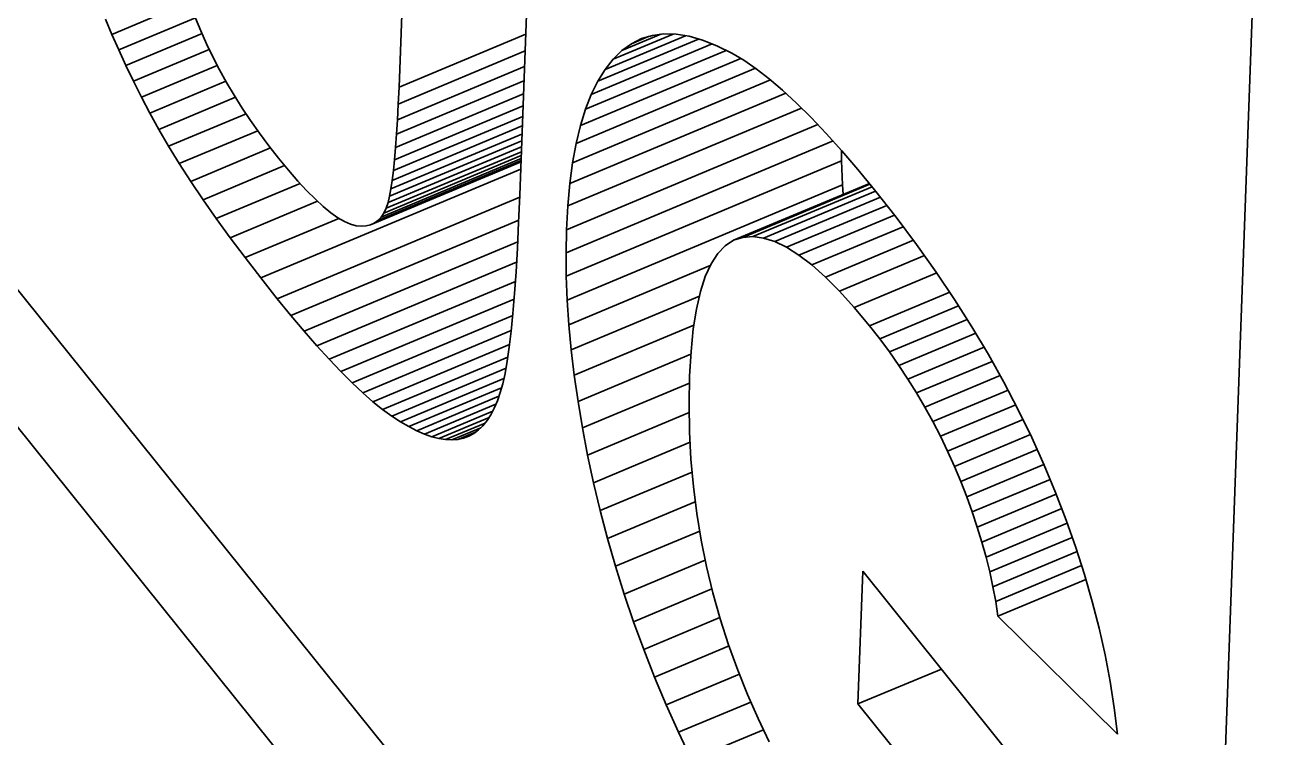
# Model space of a CAD drawing. Extents: x 23 to 417, y 3 to 294.
# Drawn here: x 279.5566 to 279.9472, y 69.5213 to 69.7437 of the extents above; entities that cross this region are included whole.
import ezdxf

# ---------------------------------------------------------------- set-up
doc = ezdxf.new("R2010")
doc.units = 0
doc.layers.get('0').update_dxf_attribs({"lineweight": 13})

# ---------------------------------------------------------------- blocks, each defined once
blk = doc.blocks.new('BLOCK4687')
at = {"color": 7, "lineweight": 35, "ltscale": 0.117983}
for p, q in [((0.0146, -47.4759), (-2.9433, -43.7985)), ((0.0071, -47.6806), (-2.9508, -44.0033))]:
    blk.add_line(p, q, dxfattribs=at)
at = {"color": 7, "lineweight": 35, "ltscale": 0.203119}
blk.add_line((0.8512, -44.5919), (0.5538, -52.7112), dxfattribs=at)
at = {"color": 7, "lineweight": 35, "ltscale": 0.017004}
blk.add_line((-0.5173, -45.729), (-0.4924, -45.0492), dxfattribs=at)
at = {"color": 7, "lineweight": 35, "ltscale": 0.016145}
blk.add_line((-0.3064, -45.2805), (-0.33, -45.9259), dxfattribs=at)
at = {"color": 7, "lineweight": 35, "ltscale": 0.003284}
blk.add_line((-0.9665, -45.6751), (-0.8453, -45.6244), dxfattribs=at)
at = {"color": 7, "lineweight": 35, "ltscale": 0.000647605}
blk.add_line((-0.9665, -45.6751), (-0.9766, -45.6512), dxfattribs=at)
at = {"color": 7, "lineweight": 35, "ltscale": 0.003245}
blk.add_line((-0.9558, -45.6991), (-0.8361, -45.649), dxfattribs=at)
at = {"color": 7, "lineweight": 35, "ltscale": 0.000545805}
blk.add_line((-0.8359, -45.6495), (-0.8276, -45.6697), dxfattribs=at)
at = {"color": 7, "lineweight": 35, "ltscale": 0.000658202}
blk.add_line((-0.9558, -45.6991), (-0.9665, -45.6751), dxfattribs=at)
at = {"color": 7, "lineweight": 35, "ltscale": 0.003219}
blk.add_line((-0.9445, -45.7234), (-0.8258, -45.6737), dxfattribs=at)
at = {"color": 7, "lineweight": 35, "ltscale": 0.000554282}
blk.add_line((-0.8276, -45.6697), (-0.8186, -45.6899), dxfattribs=at)
at = {"color": 7, "lineweight": 35, "ltscale": 0.005355}
blk.add_line((-0.5184, -45.7572), (-0.3208, -45.6745), dxfattribs=at)
at = {"color": 7, "lineweight": 35, "ltscale": 0.003404}
blk.add_line((-0.1969, -45.7296), (-0.0713, -45.6771), dxfattribs=at)
at = {"color": 7, "lineweight": 35, "ltscale": 0.00253}
blk.add_line((-0.1843, -45.7136), (-0.091, -45.6745), dxfattribs=at)
at = {"color": 7, "lineweight": 35, "ltscale": 0.00164}
blk.add_line((-0.1706, -45.7002), (-0.1101, -45.6748), dxfattribs=at)
at = {"color": 7, "lineweight": 35, "ltscale": 0.000721926}
blk.add_line((-0.1558, -45.6895), (-0.1292, -45.6783), dxfattribs=at)
at = {"color": 7, "lineweight": 35, "ltscale": 0.000441169}
blk.add_line((-0.14, -45.6816), (-0.1231, -45.6765), dxfattribs=at)
at = {"color": 7, "lineweight": 35, "ltscale": 0.000452863}
blk.add_line((-0.1231, -45.6765), (-0.1052, -45.6742), dxfattribs=at)
at = {"color": 7, "lineweight": 35, "ltscale": 0.000475958}
blk.add_line((-0.1052, -45.6742), (-0.0861, -45.6747), dxfattribs=at)
at = {"color": 7, "lineweight": 35, "ltscale": 0.00050897}
blk.add_line((-0.0861, -45.6747), (-0.066, -45.6779), dxfattribs=at)
at = {"color": 7, "lineweight": 35, "ltscale": 0.000550137}
blk.add_line((-0.066, -45.6779), (-0.0449, -45.6839), dxfattribs=at)
at = {"color": 7, "lineweight": 35, "ltscale": 0.000669728}
blk.add_line((-0.9445, -45.7234), (-0.9558, -45.6991), dxfattribs=at)
at = {"color": 7, "lineweight": 35, "ltscale": 0.003203}
blk.add_line((-0.9327, -45.748), (-0.8145, -45.6985), dxfattribs=at)
at = {"color": 7, "lineweight": 35, "ltscale": 0.000559569}
blk.add_line((-0.8186, -45.6899), (-0.8089, -45.7101), dxfattribs=at)
at = {"color": 7, "lineweight": 35, "ltscale": 0.005362}
blk.add_line((-0.5197, -45.7836), (-0.3218, -45.7008), dxfattribs=at)
at = {"color": 7, "lineweight": 35, "ltscale": 0.005946}
blk.add_line((-0.2275, -45.7918), (-0.0081, -45.7), dxfattribs=at)
at = {"color": 7, "lineweight": 35, "ltscale": 0.005108}
blk.add_line((-0.2185, -45.7687), (-0.03, -45.6898), dxfattribs=at)
at = {"color": 7, "lineweight": 35, "ltscale": 0.004262}
blk.add_line((-0.2083, -45.748), (-0.051, -45.6822), dxfattribs=at)
at = {"color": 7, "lineweight": 35, "ltscale": 0.000479807}
blk.add_line((-0.1843, -45.7136), (-0.1706, -45.7002), dxfattribs=at)
at = {"color": 7, "lineweight": 35, "ltscale": 0.000455228}
blk.add_line((-0.1706, -45.7002), (-0.1558, -45.6895), dxfattribs=at)
at = {"color": 7, "lineweight": 35, "ltscale": 0.000442039}
blk.add_line((-0.1558, -45.6895), (-0.14, -45.6816), dxfattribs=at)
at = {"color": 7, "lineweight": 35, "ltscale": 0.000597749}
blk.add_line((-0.0449, -45.6839), (-0.0226, -45.6927), dxfattribs=at)
at = {"color": 7, "lineweight": 35, "ltscale": 0.000650733}
blk.add_line((-0.0226, -45.6927), (0.0007, -45.7043), dxfattribs=at)
at = {"color": 7, "lineweight": 35, "ltscale": 0.000564748}
blk.add_line((-0.8089, -45.7101), (-0.7985, -45.7302), dxfattribs=at)
at = {"color": 7, "lineweight": 35, "ltscale": 0.006777}
blk.add_line((-0.2354, -45.8172), (0.0147, -45.7126), dxfattribs=at)
at = {"color": 7, "lineweight": 35, "ltscale": 0.000508926}
blk.add_line((-0.1969, -45.7296), (-0.1843, -45.7136), dxfattribs=at)
at = {"color": 7, "lineweight": 35, "ltscale": 0.000539221}
blk.add_line((0.0007, -45.7043), (0.0193, -45.7153), dxfattribs=at)
at = {"color": 7, "lineweight": 35, "ltscale": 0.000587156}
blk.add_line((0.0193, -45.7153), (0.0386, -45.7285), dxfattribs=at)
at = {"color": 7, "lineweight": 35, "ltscale": 0.000680947}
blk.add_line((-0.9327, -45.748), (-0.9445, -45.7234), dxfattribs=at)
at = {"color": 7, "lineweight": 35, "ltscale": 0.003202}
blk.add_line((-0.9202, -45.7727), (-0.8021, -45.7233), dxfattribs=at)
at = {"color": 7, "lineweight": 35, "ltscale": 0.000571399}
blk.add_line((-0.7985, -45.7302), (-0.7874, -45.7502), dxfattribs=at)
at = {"color": 7, "lineweight": 35, "ltscale": 0.005374}
blk.add_line((-0.521, -45.8081), (-0.3227, -45.7251), dxfattribs=at)
at = {"color": 7, "lineweight": 35, "ltscale": 0.000706532}
blk.add_line((-0.5184, -45.7572), (-0.5173, -45.729), dxfattribs=at)
at = {"color": 7, "lineweight": 35, "ltscale": 0.007584}
blk.add_line((-0.2421, -45.845), (0.0377, -45.7279), dxfattribs=at)
at = {"color": 7, "lineweight": 35, "ltscale": 0.000540439}
blk.add_line((-0.2083, -45.748), (-0.1969, -45.7296), dxfattribs=at)
at = {"color": 7, "lineweight": 35, "ltscale": 0.000637849}
blk.add_line((0.0386, -45.7285), (0.0589, -45.7441), dxfattribs=at)
at = {"color": 7, "lineweight": 35, "ltscale": 0.000692558}
blk.add_line((-0.9202, -45.7727), (-0.9327, -45.748), dxfattribs=at)
at = {"color": 7, "lineweight": 35, "ltscale": 0.003214}
blk.add_line((-0.9072, -45.7977), (-0.7886, -45.7481), dxfattribs=at)
at = {"color": 7, "lineweight": 35, "ltscale": 0.000577825}
blk.add_line((-0.7874, -45.7502), (-0.7756, -45.77), dxfattribs=at)
at = {"color": 7, "lineweight": 35, "ltscale": 0.00539}
blk.add_line((-0.5224, -45.8307), (-0.3235, -45.7475), dxfattribs=at)
at = {"color": 7, "lineweight": 35, "ltscale": 0.000659947}
blk.add_line((-0.5197, -45.7836), (-0.5184, -45.7572), dxfattribs=at)
at = {"color": 7, "lineweight": 35, "ltscale": 0.008366}
blk.add_line((-0.2476, -45.8752), (0.0611, -45.746), dxfattribs=at)
at = {"color": 7, "lineweight": 35, "ltscale": 0.000577698}
blk.add_line((-0.2185, -45.7687), (-0.2083, -45.748), dxfattribs=at)
at = {"color": 7, "lineweight": 35, "ltscale": 0.000690055}
blk.add_line((0.0589, -45.7441), (0.0799, -45.7619), dxfattribs=at)
at = {"color": 7, "lineweight": 35, "ltscale": 0.000704443}
blk.add_line((-0.9072, -45.7977), (-0.9202, -45.7727), dxfattribs=at)
at = {"color": 7, "lineweight": 35, "ltscale": 0.003238}
blk.add_line((-0.8932, -45.8232), (-0.7737, -45.7731), dxfattribs=at)
at = {"color": 7, "lineweight": 35, "ltscale": 0.000584672}
blk.add_line((-0.7756, -45.77), (-0.7632, -45.7898), dxfattribs=at)
at = {"color": 7, "lineweight": 35, "ltscale": 0.005412}
blk.add_line((-0.5239, -45.8515), (-0.3243, -45.7679), dxfattribs=at)
at = {"color": 7, "lineweight": 35, "ltscale": 0.009133}
blk.add_line((-0.252, -45.9077), (0.085, -45.7666), dxfattribs=at)
at = {"color": 7, "lineweight": 35, "ltscale": 0.000619703}
blk.add_line((-0.2275, -45.7918), (-0.2185, -45.7687), dxfattribs=at)
at = {"color": 7, "lineweight": 35, "ltscale": 0.000743539}
blk.add_line((0.0799, -45.7619), (0.1018, -45.7821), dxfattribs=at)
at = {"color": 7, "lineweight": 35, "ltscale": 0.000726557}
blk.add_line((-0.8932, -45.8232), (-0.9072, -45.7977), dxfattribs=at)
at = {"color": 7, "lineweight": 35, "ltscale": 0.00059234}
blk.add_line((-0.7632, -45.7898), (-0.75, -45.8095), dxfattribs=at)
at = {"color": 7, "lineweight": 35, "ltscale": 0.005437}
blk.add_line((-0.5256, -45.8704), (-0.3249, -45.7865), dxfattribs=at)
at = {"color": 7, "lineweight": 35, "ltscale": 0.000613685}
blk.add_line((-0.521, -45.8081), (-0.5197, -45.7836), dxfattribs=at)
at = {"color": 7, "lineweight": 35, "ltscale": 0.009886}
blk.add_line((-0.2551, -45.9425), (0.1096, -45.7899), dxfattribs=at)
at = {"color": 7, "lineweight": 35, "ltscale": 0.000665558}
blk.add_line((-0.2354, -45.8172), (-0.2275, -45.7918), dxfattribs=at)
at = {"color": 7, "lineweight": 35, "ltscale": 0.000798182}
blk.add_line((0.1018, -45.7821), (0.1245, -45.8045), dxfattribs=at)
at = {"color": 7, "lineweight": 35, "ltscale": 0.003272}
blk.add_line((-0.8779, -45.8494), (-0.7571, -45.7989), dxfattribs=at)
at = {"color": 7, "lineweight": 35, "ltscale": 0.000600091}
blk.add_line((-0.75, -45.8095), (-0.7362, -45.8291), dxfattribs=at)
at = {"color": 7, "lineweight": 35, "ltscale": 0.005503}
blk.add_line((-0.5291, -45.9027), (-0.3261, -45.8177), dxfattribs=at)
at = {"color": 7, "lineweight": 35, "ltscale": 0.005468}
blk.add_line((-0.5273, -45.8875), (-0.3255, -45.8031), dxfattribs=at)
at = {"color": 7, "lineweight": 35, "ltscale": 0.000567408}
blk.add_line((-0.5224, -45.8307), (-0.521, -45.8081), dxfattribs=at)
at = {"color": 7, "lineweight": 35, "ltscale": 0.010627}
blk.add_line((-0.2571, -45.9797), (0.135, -45.8156), dxfattribs=at)
at = {"color": 7, "lineweight": 35, "ltscale": 0.000714648}
blk.add_line((-0.2421, -45.845), (-0.2354, -45.8172), dxfattribs=at)
at = {"color": 7, "lineweight": 35, "ltscale": 0.000853632}
blk.add_line((0.1245, -45.8045), (0.148, -45.8293), dxfattribs=at)
at = {"color": 7, "lineweight": 35, "ltscale": 0.000759377}
blk.add_line((-0.8779, -45.8494), (-0.8932, -45.8232), dxfattribs=at)
at = {"color": 7, "lineweight": 35, "ltscale": 0.003315}
blk.add_line((-0.8613, -45.8764), (-0.7389, -45.8252), dxfattribs=at)
at = {"color": 7, "lineweight": 35, "ltscale": 0.000608575}
blk.add_line((-0.7362, -45.8291), (-0.7216, -45.8487), dxfattribs=at)
at = {"color": 7, "lineweight": 35, "ltscale": 0.005543}
blk.add_line((-0.5311, -45.916), (-0.3266, -45.8304), dxfattribs=at)
at = {"color": 7, "lineweight": 35, "ltscale": 0.000521031}
blk.add_line((-0.5239, -45.8515), (-0.5224, -45.8307), dxfattribs=at)
at = {"color": 7, "lineweight": 35, "ltscale": 0.000909848}
blk.add_line((0.148, -45.8293), (0.1723, -45.8564), dxfattribs=at)
at = {"color": 7, "lineweight": 35, "ltscale": 0.000792606}
blk.add_line((-0.8613, -45.8764), (-0.8779, -45.8494), dxfattribs=at)
at = {"color": 7, "lineweight": 35, "ltscale": 0.003373}
blk.add_line((-0.8434, -45.9042), (-0.7189, -45.8521), dxfattribs=at)
at = {"color": 7, "lineweight": 35, "ltscale": 0.000617037}
blk.add_line((-0.7216, -45.8487), (-0.7064, -45.8681), dxfattribs=at)
at = {"color": 7, "lineweight": 35, "ltscale": 0.005644}
blk.add_line((-0.5355, -45.9374), (-0.3273, -45.8503), dxfattribs=at)
at = {"color": 7, "lineweight": 35, "ltscale": 0.005588}
blk.add_line((-0.5331, -45.9275), (-0.3269, -45.8412), dxfattribs=at)
at = {"color": 7, "lineweight": 35, "ltscale": 0.000474856}
blk.add_line((-0.5256, -45.8704), (-0.5239, -45.8515), dxfattribs=at)
at = {"color": 7, "lineweight": 35, "ltscale": 0.011289}
blk.add_line((-0.2579, -46.0155), (0.1587, -45.8412), dxfattribs=at)
at = {"color": 7, "lineweight": 35, "ltscale": 0.000766106}
blk.add_line((-0.2476, -45.8752), (-0.2421, -45.845), dxfattribs=at)
at = {"color": 7, "lineweight": 35, "ltscale": 0.000419218}
blk.add_line((0.1719, -45.8724), (0.1717, -45.8556), dxfattribs=at)
at = {"color": 7, "lineweight": 35, "ltscale": 0.000966645}
blk.add_line((0.1723, -45.8564), (0.1975, -45.8857), dxfattribs=at)
at = {"color": 7, "lineweight": 35, "ltscale": 0.000826519}
blk.add_line((-0.8434, -45.9042), (-0.8613, -45.8764), dxfattribs=at)
at = {"color": 7, "lineweight": 35, "ltscale": 0.000608029}
blk.add_line((-0.7064, -45.8681), (-0.6909, -45.8869), dxfattribs=at)
at = {"color": 7, "lineweight": 35, "ltscale": 0.006369}
blk.add_line((-0.5631, -45.9721), (-0.3281, -45.8738), dxfattribs=at)
at = {"color": 7, "lineweight": 35, "ltscale": 0.006202}
blk.add_line((-0.557, -45.9693), (-0.3281, -45.8735), dxfattribs=at)
at = {"color": 7, "lineweight": 35, "ltscale": 0.006054}
blk.add_line((-0.5514, -45.9653), (-0.3281, -45.8718), dxfattribs=at)
at = {"color": 7, "lineweight": 35, "ltscale": 0.005923}
blk.add_line((-0.5465, -45.9601), (-0.328, -45.8687), dxfattribs=at)
at = {"color": 7, "lineweight": 35, "ltscale": 0.005812}
blk.add_line((-0.5422, -45.9538), (-0.3278, -45.864), dxfattribs=at)
at = {"color": 7, "lineweight": 35, "ltscale": 0.005719}
blk.add_line((-0.5386, -45.9462), (-0.3276, -45.8579), dxfattribs=at)
at = {"color": 7, "lineweight": 35, "ltscale": 0.00042866}
blk.add_line((-0.5273, -45.8875), (-0.5256, -45.8704), dxfattribs=at)
at = {"color": 7, "lineweight": 35, "ltscale": 0.011636}
for p, q in [((-0.2575, -46.0521), (0.1719, -45.8724)), ((-0.2561, -46.0895), (0.1733, -45.9098))]:
    blk.add_line(p, q, dxfattribs=at)
at = {"color": 7, "lineweight": 35, "ltscale": 0.00081969}
blk.add_line((-0.252, -45.9077), (-0.2476, -45.8752), dxfattribs=at)
at = {"color": 7, "lineweight": 35, "ltscale": 0.000935918}
for p, q in [((0.1733, -45.9098), (0.1719, -45.8724)), ((-0.2561, -46.0895), (-0.2575, -46.0521))]:
    blk.add_line(p, q, dxfattribs=at)
at = {"color": 7, "lineweight": 35, "ltscale": 0.003447}
blk.add_line((-0.8241, -45.9328), (-0.697, -45.8795), dxfattribs=at)
at = {"color": 7, "lineweight": 35, "ltscale": 0.010995}
blk.add_line((-0.7342, -46.0547), (-0.3285, -45.885), dxfattribs=at)
at = {"color": 7, "lineweight": 35, "ltscale": 0.000560948}
blk.add_line((-0.6909, -45.8869), (-0.6762, -45.9038), dxfattribs=at)
at = {"color": 7, "lineweight": 35, "ltscale": 0.000382735}
blk.add_line((-0.5291, -45.9027), (-0.5273, -45.8875), dxfattribs=at)
at = {"color": 7, "lineweight": 35, "ltscale": 0.001024}
blk.add_line((0.1975, -45.8857), (0.2235, -45.9174), dxfattribs=at)
at = {"color": 7, "lineweight": 35, "ltscale": 0.000860512}
blk.add_line((-0.8241, -45.9328), (-0.8434, -45.9042), dxfattribs=at)
at = {"color": 7, "lineweight": 35, "ltscale": 0.003543}
blk.add_line((-0.8036, -45.9621), (-0.6729, -45.9074), dxfattribs=at)
at = {"color": 7, "lineweight": 35, "ltscale": 0.000514577}
blk.add_line((-0.6762, -45.9038), (-0.6622, -45.9189), dxfattribs=at)
at = {"color": 7, "lineweight": 35, "ltscale": 0.000336839}
blk.add_line((-0.5311, -45.916), (-0.5291, -45.9027), dxfattribs=at)
at = {"color": 7, "lineweight": 35, "ltscale": 0.000874954}
blk.add_line((-0.2551, -45.9425), (-0.252, -45.9077), dxfattribs=at)
at = {"color": 7, "lineweight": 35, "ltscale": 0.005739}
blk.add_line((0.0036, -45.9961), (0.2154, -45.9075), dxfattribs=at)
at = {"color": 7, "lineweight": 35, "ltscale": 0.005371}
blk.add_line((0.0181, -45.9915), (0.2162, -45.9086), dxfattribs=at)
at = {"color": 7, "lineweight": 35, "ltscale": 0.005038}
blk.add_line((0.0337, -45.9904), (0.2196, -45.9126), dxfattribs=at)
at = {"color": 7, "lineweight": 35, "ltscale": 0.000372347}
blk.add_line((0.1743, -45.9247), (0.1733, -45.9098), dxfattribs=at)
at = {"color": 7, "lineweight": 35, "ltscale": 0.000895119}
blk.add_line((-0.8036, -45.9621), (-0.8241, -45.9328), dxfattribs=at)
at = {"color": 7, "lineweight": 35, "ltscale": 0.003689}
blk.add_line((-0.7818, -45.9922), (-0.6457, -45.9352), dxfattribs=at)
at = {"color": 7, "lineweight": 35, "ltscale": 0.010253}
blk.add_line((-0.7085, -46.0872), (-0.3302, -45.9288), dxfattribs=at)
at = {"color": 7, "lineweight": 35, "ltscale": 0.000468244}
blk.add_line((-0.6622, -45.9189), (-0.649, -45.9322), dxfattribs=at)
at = {"color": 7, "lineweight": 35, "ltscale": 0.000423216}
blk.add_line((-0.649, -45.9322), (-0.6366, -45.9436), dxfattribs=at)
at = {"color": 7, "lineweight": 35, "ltscale": 0.000255904}
blk.add_line((-0.5355, -45.9374), (-0.5331, -45.9275), dxfattribs=at)
at = {"color": 7, "lineweight": 35, "ltscale": 0.000291203}
blk.add_line((-0.5331, -45.9275), (-0.5311, -45.916), dxfattribs=at)
at = {"color": 7, "lineweight": 35, "ltscale": 0.00107}
blk.add_line((-0.33, -45.9259), (-0.3318, -45.9686), dxfattribs=at)
at = {"color": 7, "lineweight": 35, "ltscale": 0.00474}
blk.add_line((0.0502, -45.9926), (0.2251, -45.9195), dxfattribs=at)
at = {"color": 7, "lineweight": 35, "ltscale": 0.004473}
blk.add_line((0.0677, -45.9982), (0.2327, -45.9291), dxfattribs=at)
at = {"color": 7, "lineweight": 35, "ltscale": 0.001357}
blk.add_line((0.2235, -45.9174), (0.257, -45.9601), dxfattribs=at)
at = {"color": 7, "lineweight": 35, "ltscale": 0.000379045}
blk.add_line((-0.6366, -45.9436), (-0.6248, -45.9532), dxfattribs=at)
at = {"color": 7, "lineweight": 35, "ltscale": 0.000336297}
blk.add_line((-0.6248, -45.9532), (-0.6139, -45.961), dxfattribs=at)
at = {"color": 7, "lineweight": 35, "ltscale": 0.000192039}
blk.add_line((-0.5465, -45.9601), (-0.5422, -45.9538), dxfattribs=at)
at = {"color": 7, "lineweight": 35, "ltscale": 0.000209992}
blk.add_line((-0.5422, -45.9538), (-0.5386, -45.9462), dxfattribs=at)
at = {"color": 7, "lineweight": 35, "ltscale": 0.000231689}
blk.add_line((-0.5386, -45.9462), (-0.5355, -45.9374), dxfattribs=at)
at = {"color": 7, "lineweight": 35, "ltscale": 0.000931589}
blk.add_line((-0.2571, -45.9797), (-0.2551, -45.9425), dxfattribs=at)
at = {"color": 7, "lineweight": 35, "ltscale": 0.004239}
blk.add_line((0.086, -46.007), (0.2425, -45.9416), dxfattribs=at)
at = {"color": 7, "lineweight": 35, "ltscale": 0.000929701}
blk.add_line((-0.7818, -45.9922), (-0.8036, -45.9621), dxfattribs=at)
at = {"color": 7, "lineweight": 35, "ltscale": 0.003964}
blk.add_line((-0.7587, -46.0231), (-0.6124, -45.9619), dxfattribs=at)
at = {"color": 7, "lineweight": 35, "ltscale": 0.009632}
blk.add_line((-0.687, -46.1135), (-0.3316, -45.9647), dxfattribs=at)
at = {"color": 7, "lineweight": 35, "ltscale": 0.000295952}
blk.add_line((-0.6139, -45.961), (-0.6036, -45.967), dxfattribs=at)
at = {"color": 7, "lineweight": 35, "ltscale": 0.000258228}
blk.add_line((-0.6036, -45.967), (-0.5941, -45.9711), dxfattribs=at)
at = {"color": 7, "lineweight": 35, "ltscale": 0.000225731}
blk.add_line((-0.5941, -45.9711), (-0.5854, -45.9734), dxfattribs=at)
at = {"color": 7, "lineweight": 35, "ltscale": 0.000202105}
blk.add_line((-0.5854, -45.9734), (-0.5774, -45.9741), dxfattribs=at)
at = {"color": 7, "lineweight": 35, "ltscale": 0.000185813}
blk.add_line((-0.5774, -45.9741), (-0.5699, -45.9737), dxfattribs=at)
at = {"color": 7, "lineweight": 35, "ltscale": 0.000174585}
blk.add_line((-0.5699, -45.9737), (-0.5631, -45.9721), dxfattribs=at)
at = {"color": 7, "lineweight": 35, "ltscale": 0.000169319}
blk.add_line((-0.5631, -45.9721), (-0.557, -45.9693), dxfattribs=at)
at = {"color": 7, "lineweight": 35, "ltscale": 0.000170701}
blk.add_line((-0.557, -45.9693), (-0.5514, -45.9653), dxfattribs=at)
at = {"color": 7, "lineweight": 35, "ltscale": 0.000178545}
blk.add_line((-0.5514, -45.9653), (-0.5465, -45.9601), dxfattribs=at)
at = {"color": 7, "lineweight": 35, "ltscale": 0.000995992}
blk.add_line((-0.3318, -45.9686), (-0.3337, -46.0084), dxfattribs=at)
at = {"color": 7, "lineweight": 35, "ltscale": 0.00404}
blk.add_line((0.1054, -46.0192), (0.2544, -45.9568), dxfattribs=at)
at = {"color": 7, "lineweight": 35, "ltscale": 0.001334}
blk.add_line((0.257, -45.9601), (0.289, -46.0028), dxfattribs=at)
at = {"color": 7, "lineweight": 35, "ltscale": 0.000964482}
blk.add_line((-0.7587, -46.0231), (-0.7818, -45.9922), dxfattribs=at)
at = {"color": 7, "lineweight": 35, "ltscale": 0.000894596}
blk.add_line((-0.2579, -46.0155), (-0.2571, -45.9797), dxfattribs=at)
at = {"color": 7, "lineweight": 35, "ltscale": 0.00037962}
blk.add_line((0.0181, -45.9915), (0.0036, -45.9961), dxfattribs=at)
at = {"color": 7, "lineweight": 35, "ltscale": 0.000390996}
blk.add_line((0.0337, -45.9904), (0.0181, -45.9915), dxfattribs=at)
at = {"color": 7, "lineweight": 35, "ltscale": 0.000417102}
blk.add_line((0.0502, -45.9926), (0.0337, -45.9904), dxfattribs=at)
at = {"color": 7, "lineweight": 35, "ltscale": 0.000457908}
blk.add_line((0.0677, -45.9982), (0.0502, -45.9926), dxfattribs=at)
at = {"color": 7, "lineweight": 35, "ltscale": 0.003863}
blk.add_line((0.1256, -46.0346), (0.2681, -45.9749), dxfattribs=at)
at = {"color": 7, "lineweight": 35, "ltscale": 0.009028}
blk.add_line((-0.6664, -46.138), (-0.3332, -45.9986), dxfattribs=at)
at = {"color": 7, "lineweight": 35, "ltscale": 0.00092217}
blk.add_line((-0.3337, -46.0084), (-0.3358, -46.0452), dxfattribs=at)
at = {"color": 7, "lineweight": 35, "ltscale": 0.000422879}
blk.add_line((-0.0095, -46.0045), (-0.0212, -46.0167), dxfattribs=at)
at = {"color": 7, "lineweight": 35, "ltscale": 0.000389004}
blk.add_line((0.0036, -45.9961), (-0.0095, -46.0045), dxfattribs=at)
at = {"color": 7, "lineweight": 35, "ltscale": 0.00050969}
blk.add_line((0.086, -46.007), (0.0677, -45.9982), dxfattribs=at)
at = {"color": 7, "lineweight": 35, "ltscale": 0.000570251}
blk.add_line((0.1054, -46.0192), (0.086, -46.007), dxfattribs=at)
at = {"color": 7, "lineweight": 35, "ltscale": 0.003716}
blk.add_line((0.1467, -46.0534), (0.2839, -45.996), dxfattribs=at)
at = {"color": 7, "lineweight": 35, "ltscale": 0.001312}
blk.add_line((0.289, -46.0028), (0.3193, -46.0456), dxfattribs=at)
at = {"color": 7, "lineweight": 35, "ltscale": 0.000999867}
blk.add_line((-0.7342, -46.0547), (-0.7587, -46.0231), dxfattribs=at)
at = {"color": 7, "lineweight": 35, "ltscale": 0.008443}
blk.add_line((-0.6465, -46.1607), (-0.335, -46.0304), dxfattribs=at)
at = {"color": 7, "lineweight": 35, "ltscale": 0.000914926}
blk.add_line((-0.2575, -46.0521), (-0.2579, -46.0155), dxfattribs=at)
at = {"color": 7, "lineweight": 35, "ltscale": 0.000542731}
blk.add_line((-0.0316, -46.0327), (-0.0406, -46.0524), dxfattribs=at)
at = {"color": 7, "lineweight": 35, "ltscale": 0.000475943}
blk.add_line((-0.0212, -46.0167), (-0.0316, -46.0327), dxfattribs=at)
at = {"color": 7, "lineweight": 35, "ltscale": 0.000636119}
blk.add_line((0.1256, -46.0346), (0.1054, -46.0192), dxfattribs=at)
at = {"color": 7, "lineweight": 35, "ltscale": 0.003588}
blk.add_line((0.1688, -46.0754), (0.3012, -46.02), dxfattribs=at)
at = {"color": 7, "lineweight": 35, "ltscale": 0.000848286}
blk.add_line((-0.3358, -46.0452), (-0.3382, -46.0791), dxfattribs=at)
at = {"color": 7, "lineweight": 35, "ltscale": 0.005981}
blk.add_line((-0.2535, -46.1277), (-0.0328, -46.0354), dxfattribs=at)
at = {"color": 7, "lineweight": 35, "ltscale": 0.000618477}
blk.add_line((-0.0406, -46.0524), (-0.0482, -46.076), dxfattribs=at)
at = {"color": 7, "lineweight": 35, "ltscale": 0.000706522}
blk.add_line((0.1467, -46.0534), (0.1256, -46.0346), dxfattribs=at)
at = {"color": 7, "lineweight": 35, "ltscale": 0.003482}
blk.add_line((0.1918, -46.1008), (0.3203, -46.047), dxfattribs=at)
at = {"color": 7, "lineweight": 35, "ltscale": 0.001291}
blk.add_line((0.3193, -46.0456), (0.3482, -46.0884), dxfattribs=at)
at = {"color": 7, "lineweight": 35, "ltscale": 0.001035}
blk.add_line((-0.7085, -46.0872), (-0.7342, -46.0547), dxfattribs=at)
at = {"color": 7, "lineweight": 35, "ltscale": 0.007875}
blk.add_line((-0.6274, -46.1817), (-0.3369, -46.0601), dxfattribs=at)
at = {"color": 7, "lineweight": 35, "ltscale": 0.000780263}
blk.add_line((0.1688, -46.0754), (0.1467, -46.0534), dxfattribs=at)
at = {"color": 7, "lineweight": 35, "ltscale": 0.000848658}
blk.add_line((-0.687, -46.1135), (-0.7085, -46.0872), dxfattribs=at)
at = {"color": 7, "lineweight": 35, "ltscale": 0.007325}
blk.add_line((-0.6092, -46.2009), (-0.3389, -46.0878), dxfattribs=at)
at = {"color": 7, "lineweight": 35, "ltscale": 0.000774393}
blk.add_line((-0.3382, -46.0791), (-0.3407, -46.11), dxfattribs=at)
at = {"color": 7, "lineweight": 35, "ltscale": 0.000957615}
blk.add_line((-0.2535, -46.1277), (-0.2561, -46.0895), dxfattribs=at)
at = {"color": 7, "lineweight": 35, "ltscale": 0.00542}
blk.add_line((-0.2498, -46.1668), (-0.0498, -46.0831), dxfattribs=at)
at = {"color": 7, "lineweight": 35, "ltscale": 0.000701011}
blk.add_line((-0.0482, -46.076), (-0.0545, -46.1033), dxfattribs=at)
at = {"color": 7, "lineweight": 35, "ltscale": 0.000855782}
blk.add_line((0.1918, -46.1008), (0.1688, -46.0754), dxfattribs=at)
at = {"color": 7, "lineweight": 35, "ltscale": 0.003384}
blk.add_line((0.2157, -46.1294), (0.3406, -46.0772), dxfattribs=at)
at = {"color": 7, "lineweight": 35, "ltscale": 0.00127}
blk.add_line((0.3482, -46.0884), (0.3754, -46.1313), dxfattribs=at)
at = {"color": 7, "lineweight": 35, "ltscale": 0.000700805}
blk.add_line((-0.3407, -46.11), (-0.3435, -46.1379), dxfattribs=at)
at = {"color": 7, "lineweight": 35, "ltscale": 0.00078715}
blk.add_line((-0.0545, -46.1033), (-0.0594, -46.1344), dxfattribs=at)
at = {"color": 7, "lineweight": 35, "ltscale": 0.000933264}
blk.add_line((0.2157, -46.1294), (0.1918, -46.1008), dxfattribs=at)
at = {"color": 7, "lineweight": 35, "ltscale": 0.003329}
blk.add_line((0.2315, -46.1496), (0.3544, -46.0982), dxfattribs=at)
at = {"color": 7, "lineweight": 35, "ltscale": 0.000801772}
blk.add_line((-0.6664, -46.138), (-0.687, -46.1135), dxfattribs=at)
at = {"color": 7, "lineweight": 35, "ltscale": 0.006793}
blk.add_line((-0.5917, -46.2183), (-0.3411, -46.1134), dxfattribs=at)
at = {"color": 7, "lineweight": 35, "ltscale": 0.000980376}
blk.add_line((-0.2498, -46.1668), (-0.2535, -46.1277), dxfattribs=at)
at = {"color": 7, "lineweight": 35, "ltscale": 0.005058}
blk.add_line((-0.2451, -46.2066), (-0.0584, -46.1285), dxfattribs=at)
at = {"color": 7, "lineweight": 35, "ltscale": 0.00064107}
blk.add_line((0.2315, -46.1496), (0.2157, -46.1294), dxfattribs=at)
at = {"color": 7, "lineweight": 35, "ltscale": 0.003283}
blk.add_line((0.2468, -46.1702), (0.3679, -46.1195), dxfattribs=at)
at = {"color": 7, "lineweight": 35, "ltscale": 0.000754744}
blk.add_line((-0.6465, -46.1607), (-0.6664, -46.138), dxfattribs=at)
at = {"color": 7, "lineweight": 35, "ltscale": 0.006278}
blk.add_line((-0.5751, -46.2339), (-0.3434, -46.137), dxfattribs=at)
at = {"color": 7, "lineweight": 35, "ltscale": 0.000627572}
blk.add_line((-0.3435, -46.1379), (-0.3465, -46.1628), dxfattribs=at)
at = {"color": 7, "lineweight": 35, "ltscale": 0.000876543}
blk.add_line((-0.0594, -46.1344), (-0.0629, -46.1693), dxfattribs=at)
at = {"color": 7, "lineweight": 35, "ltscale": 0.000639891}
blk.add_line((0.2468, -46.1702), (0.2315, -46.1496), dxfattribs=at)
at = {"color": 7, "lineweight": 35, "ltscale": 0.003246}
blk.add_line((0.2614, -46.1912), (0.3812, -46.141), dxfattribs=at)
at = {"color": 7, "lineweight": 35, "ltscale": 0.001251}
blk.add_line((0.3754, -46.1313), (0.4011, -46.1743), dxfattribs=at)
at = {"color": 7, "lineweight": 35, "ltscale": 0.000708582}
blk.add_line((-0.6274, -46.1817), (-0.6465, -46.1607), dxfattribs=at)
at = {"color": 7, "lineweight": 35, "ltscale": 0.00578}
blk.add_line((-0.5592, -46.2478), (-0.346, -46.1586), dxfattribs=at)
at = {"color": 7, "lineweight": 35, "ltscale": 0.000554679}
blk.add_line((-0.3465, -46.1628), (-0.3496, -46.1847), dxfattribs=at)
at = {"color": 7, "lineweight": 35, "ltscale": 0.001003}
blk.add_line((-0.2451, -46.2066), (-0.2498, -46.1668), dxfattribs=at)
at = {"color": 7, "lineweight": 35, "ltscale": 0.000968424}
blk.add_line((-0.0629, -46.1693), (-0.0651, -46.208), dxfattribs=at)
at = {"color": 7, "lineweight": 35, "ltscale": 0.003217}
blk.add_line((0.2755, -46.2125), (0.3942, -46.1628), dxfattribs=at)
at = {"color": 7, "lineweight": 35, "ltscale": 0.000662126}
blk.add_line((-0.6092, -46.2009), (-0.6274, -46.1817), dxfattribs=at)
at = {"color": 7, "lineweight": 35, "ltscale": 0.005298}
blk.add_line((-0.5442, -46.2599), (-0.3487, -46.1781), dxfattribs=at)
at = {"color": 7, "lineweight": 35, "ltscale": 0.000481862}
blk.add_line((-0.3496, -46.1847), (-0.353, -46.2037), dxfattribs=at)
at = {"color": 7, "lineweight": 35, "ltscale": 0.004772}
blk.add_line((-0.2392, -46.2473), (-0.0632, -46.1736), dxfattribs=at)
at = {"color": 7, "lineweight": 35, "ltscale": 0.000639346}
blk.add_line((0.2614, -46.1912), (0.2468, -46.1702), dxfattribs=at)
at = {"color": 7, "lineweight": 35, "ltscale": 0.003198}
blk.add_line((0.289, -46.2342), (0.407, -46.1849), dxfattribs=at)
at = {"color": 7, "lineweight": 35, "ltscale": 0.001232}
blk.add_line((0.4011, -46.1743), (0.4252, -46.2173), dxfattribs=at)
at = {"color": 7, "lineweight": 35, "ltscale": 0.000616405}
blk.add_line((-0.5917, -46.2183), (-0.6092, -46.2009), dxfattribs=at)
at = {"color": 7, "lineweight": 35, "ltscale": 0.004834}
blk.add_line((-0.5299, -46.2702), (-0.3515, -46.1955), dxfattribs=at)
at = {"color": 7, "lineweight": 35, "ltscale": 0.000410047}
blk.add_line((-0.353, -46.2037), (-0.3566, -46.2197), dxfattribs=at)
at = {"color": 7, "lineweight": 35, "ltscale": 0.001027}
blk.add_line((-0.2392, -46.2473), (-0.2451, -46.2066), dxfattribs=at)
at = {"color": 7, "lineweight": 35, "ltscale": 0.001089}
blk.add_line((-0.0651, -46.208), (-0.0659, -46.2515), dxfattribs=at)
at = {"color": 7, "lineweight": 35, "ltscale": 0.000639475}
blk.add_line((0.2755, -46.2125), (0.2614, -46.1912), dxfattribs=at)
at = {"color": 7, "lineweight": 35, "ltscale": 0.003186}
blk.add_line((0.3019, -46.2563), (0.4195, -46.2071), dxfattribs=at)
at = {"color": 7, "lineweight": 35, "ltscale": 0.000571166}
blk.add_line((-0.5751, -46.2339), (-0.5917, -46.2183), dxfattribs=at)
at = {"color": 7, "lineweight": 35, "ltscale": 0.00438}
blk.add_line((-0.5163, -46.279), (-0.3547, -46.2114), dxfattribs=at)
at = {"color": 7, "lineweight": 35, "ltscale": 0.003927}
blk.add_line((-0.5033, -46.2866), (-0.3584, -46.226), dxfattribs=at)
at = {"color": 7, "lineweight": 35, "ltscale": 0.000361615}
blk.add_line((-0.3566, -46.2197), (-0.3605, -46.2336), dxfattribs=at)
at = {"color": 7, "lineweight": 35, "ltscale": 0.004525}
blk.add_line((-0.2323, -46.2888), (-0.0653, -46.2189), dxfattribs=at)
at = {"color": 7, "lineweight": 35, "ltscale": 0.000639537}
blk.add_line((0.289, -46.2342), (0.2755, -46.2125), dxfattribs=at)
at = {"color": 7, "lineweight": 35, "ltscale": 0.001215}
blk.add_line((0.4252, -46.2173), (0.4477, -46.2603), dxfattribs=at)
at = {"color": 7, "lineweight": 35, "ltscale": 0.00052657}
blk.add_line((-0.5592, -46.2478), (-0.5751, -46.2339), dxfattribs=at)
at = {"color": 7, "lineweight": 35, "ltscale": 0.000482352}
blk.add_line((-0.5442, -46.2599), (-0.5592, -46.2478), dxfattribs=at)
at = {"color": 7, "lineweight": 35, "ltscale": 0.003475}
blk.add_line((-0.4907, -46.2931), (-0.3625, -46.2394), dxfattribs=at)
at = {"color": 7, "lineweight": 35, "ltscale": 0.000312949}
blk.add_line((-0.3649, -46.2464), (-0.3698, -46.2579), dxfattribs=at)
at = {"color": 7, "lineweight": 35, "ltscale": 0.000336518}
blk.add_line((-0.3605, -46.2336), (-0.3649, -46.2464), dxfattribs=at)
at = {"color": 7, "lineweight": 35, "ltscale": 0.001052}
for p, q in [((-0.2323, -46.2888), (-0.2392, -46.2473)), ((0.5831, -46.6428), (0.591, -46.6842))]:
    blk.add_line(p, q, dxfattribs=at)
at = {"color": 7, "lineweight": 35, "ltscale": 0.00064023}
blk.add_line((0.3019, -46.2563), (0.289, -46.2342), dxfattribs=at)
at = {"color": 7, "lineweight": 35, "ltscale": 0.003181}
blk.add_line((0.3143, -46.2788), (0.4317, -46.2297), dxfattribs=at)
at = {"color": 7, "lineweight": 35, "ltscale": 0.000439567}
blk.add_line((-0.5299, -46.2702), (-0.5442, -46.2599), dxfattribs=at)
at = {"color": 7, "lineweight": 35, "ltscale": 0.003024}
blk.add_line((-0.4787, -46.2983), (-0.3672, -46.2516), dxfattribs=at)
at = {"color": 7, "lineweight": 35, "ltscale": 0.002573}
blk.add_line((-0.4673, -46.3024), (-0.3723, -46.2626), dxfattribs=at)
at = {"color": 7, "lineweight": 35, "ltscale": 0.000290934}
blk.add_line((-0.3698, -46.2579), (-0.3752, -46.2682), dxfattribs=at)
at = {"color": 7, "lineweight": 35, "ltscale": 0.004296}
blk.add_line((-0.2242, -46.3311), (-0.0657, -46.2647), dxfattribs=at)
at = {"color": 7, "lineweight": 35, "ltscale": 0.00108}
for p, q in [((-0.0659, -46.2515), (-0.0652, -46.2947)), ((0.5631, -46.5594), (0.5738, -46.6012))]:
    blk.add_line(p, q, dxfattribs=at)
at = {"color": 7, "lineweight": 35, "ltscale": 0.000641913}
blk.add_line((0.3143, -46.2788), (0.3019, -46.2563), dxfattribs=at)
at = {"color": 7, "lineweight": 35, "ltscale": 0.003184}
blk.add_line((0.3261, -46.3017), (0.4436, -46.2525), dxfattribs=at)
at = {"color": 7, "lineweight": 35, "ltscale": 0.001198}
blk.add_line((0.4477, -46.2603), (0.4686, -46.3034), dxfattribs=at)
at = {"color": 7, "lineweight": 35, "ltscale": 0.00040487}
blk.add_line((-0.5163, -46.279), (-0.5299, -46.2702), dxfattribs=at)
at = {"color": 7, "lineweight": 35, "ltscale": 0.000378301}
blk.add_line((-0.5033, -46.2866), (-0.5163, -46.279), dxfattribs=at)
at = {"color": 7, "lineweight": 35, "ltscale": 0.000352081}
blk.add_line((-0.4907, -46.2931), (-0.5033, -46.2866), dxfattribs=at)
at = {"color": 7, "lineweight": 35, "ltscale": 0.002123}
blk.add_line((-0.4563, -46.3053), (-0.378, -46.2725), dxfattribs=at)
at = {"color": 7, "lineweight": 35, "ltscale": 0.001674}
blk.add_line((-0.4459, -46.3069), (-0.3842, -46.2811), dxfattribs=at)
at = {"color": 7, "lineweight": 35, "ltscale": 0.000239755}
blk.add_line((-0.3875, -46.2852), (-0.3943, -46.2919), dxfattribs=at)
at = {"color": 7, "lineweight": 35, "ltscale": 0.000253869}
blk.add_line((-0.3811, -46.2773), (-0.3875, -46.2852), dxfattribs=at)
at = {"color": 7, "lineweight": 35, "ltscale": 0.000271049}
blk.add_line((-0.3752, -46.2682), (-0.3811, -46.2773), dxfattribs=at)
at = {"color": 7, "lineweight": 35, "ltscale": 0.00064348}
blk.add_line((0.3261, -46.3017), (0.3143, -46.2788), dxfattribs=at)
at = {"color": 7, "lineweight": 35, "ltscale": 0.003193}
blk.add_line((0.3373, -46.325), (0.4551, -46.2757), dxfattribs=at)
at = {"color": 7, "lineweight": 35, "ltscale": 0.000327382}
blk.add_line((-0.4787, -46.2983), (-0.4907, -46.2931), dxfattribs=at)
at = {"color": 7, "lineweight": 35, "ltscale": 0.000304186}
blk.add_line((-0.4673, -46.3024), (-0.4787, -46.2983), dxfattribs=at)
at = {"color": 7, "lineweight": 35, "ltscale": 0.000282795}
blk.add_line((-0.4563, -46.3053), (-0.4673, -46.3024), dxfattribs=at)
at = {"color": 7, "lineweight": 35, "ltscale": 0.000263709}
blk.add_line((-0.4459, -46.3069), (-0.4563, -46.3053), dxfattribs=at)
at = {"color": 7, "lineweight": 35, "ltscale": 0.001225}
blk.add_line((-0.436, -46.3074), (-0.3908, -46.2885), dxfattribs=at)
at = {"color": 7, "lineweight": 35, "ltscale": 0.000773261}
blk.add_line((-0.4267, -46.3067), (-0.3981, -46.2948), dxfattribs=at)
at = {"color": 7, "lineweight": 35, "ltscale": 0.000225812}
blk.add_line((-0.4178, -46.3048), (-0.4267, -46.3067), dxfattribs=at)
at = {"color": 7, "lineweight": 35, "ltscale": 0.000306225}
blk.add_line((-0.4178, -46.3048), (-0.4065, -46.3001), dxfattribs=at)
at = {"color": 7, "lineweight": 35, "ltscale": 0.000221938}
blk.add_line((-0.4095, -46.3017), (-0.4178, -46.3048), dxfattribs=at)
at = {"color": 7, "lineweight": 35, "ltscale": 0.000223464}
blk.add_line((-0.4017, -46.2974), (-0.4095, -46.3017), dxfattribs=at)
at = {"color": 7, "lineweight": 35, "ltscale": 0.00022943}
blk.add_line((-0.3943, -46.2919), (-0.4017, -46.2974), dxfattribs=at)
at = {"color": 7, "lineweight": 35, "ltscale": 0.001076}
blk.add_line((-0.2242, -46.3311), (-0.2323, -46.2888), dxfattribs=at)
at = {"color": 7, "lineweight": 35, "ltscale": 0.001072}
blk.add_line((-0.0652, -46.2947), (-0.063, -46.3375), dxfattribs=at)
at = {"color": 7, "lineweight": 35, "ltscale": 0.000645449}
blk.add_line((0.3373, -46.325), (0.3261, -46.3017), dxfattribs=at)
at = {"color": 7, "lineweight": 35, "ltscale": 0.003212}
blk.add_line((0.348, -46.3486), (0.4665, -46.299), dxfattribs=at)
at = {"color": 7, "lineweight": 35, "ltscale": 0.001182}
blk.add_line((0.4686, -46.3034), (0.488, -46.3466), dxfattribs=at)
at = {"color": 7, "lineweight": 35, "ltscale": 0.000247466}
blk.add_line((-0.436, -46.3074), (-0.4459, -46.3069), dxfattribs=at)
at = {"color": 7, "lineweight": 35, "ltscale": 0.000234644}
blk.add_line((-0.4267, -46.3067), (-0.436, -46.3074), dxfattribs=at)
at = {"color": 7, "lineweight": 35, "ltscale": 0.004084}
blk.add_line((-0.2151, -46.3742), (-0.0643, -46.3111), dxfattribs=at)
at = {"color": 7, "lineweight": 35, "ltscale": 0.00064858}
blk.add_line((0.348, -46.3486), (0.3373, -46.325), dxfattribs=at)
at = {"color": 7, "lineweight": 35, "ltscale": 0.003231}
blk.add_line((0.358, -46.3724), (0.4772, -46.3225), dxfattribs=at)
at = {"color": 7, "lineweight": 35, "ltscale": 0.001102}
blk.add_line((-0.2151, -46.3742), (-0.2242, -46.3311), dxfattribs=at)
at = {"color": 7, "lineweight": 35, "ltscale": 0.001065}
for p, q in [((-0.063, -46.3375), (-0.0592, -46.38)), ((0.5738, -46.6012), (0.5831, -46.6428))]:
    blk.add_line(p, q, dxfattribs=at)
at = {"color": 7, "lineweight": 35, "ltscale": 0.003892}
blk.add_line((-0.2048, -46.4177), (-0.0612, -46.3576), dxfattribs=at)
at = {"color": 7, "lineweight": 35, "ltscale": 0.000645169}
blk.add_line((0.358, -46.3724), (0.348, -46.3486), dxfattribs=at)
at = {"color": 7, "lineweight": 35, "ltscale": 0.003262}
blk.add_line((0.3673, -46.3961), (0.4876, -46.3457), dxfattribs=at)
at = {"color": 7, "lineweight": 35, "ltscale": 0.001165}
blk.add_line((0.488, -46.3466), (0.5059, -46.3896), dxfattribs=at)
at = {"color": 7, "lineweight": 35, "ltscale": 0.001117}
blk.add_line((-0.2048, -46.4177), (-0.2151, -46.3742), dxfattribs=at)
at = {"color": 7, "lineweight": 35, "ltscale": 0.00106}
blk.add_line((-0.0592, -46.38), (-0.0539, -46.422), dxfattribs=at)
at = {"color": 7, "lineweight": 35, "ltscale": 0.000636388}
blk.add_line((0.3673, -46.3961), (0.358, -46.3724), dxfattribs=at)
at = {"color": 7, "lineweight": 35, "ltscale": 0.003291}
blk.add_line((0.3759, -46.4197), (0.4973, -46.3689), dxfattribs=at)
at = {"color": 7, "lineweight": 35, "ltscale": 0.003719}
for p, q in [((-0.1934, -46.4611), (-0.0562, -46.4037)), ((0.4159, -46.5825), (0.5532, -46.5251))]:
    blk.add_line(p, q, dxfattribs=at)
at = {"color": 7, "lineweight": 35, "ltscale": 0.000628242}
blk.add_line((0.3759, -46.4197), (0.3673, -46.3961), dxfattribs=at)
at = {"color": 7, "lineweight": 35, "ltscale": 0.003333}
blk.add_line((0.3837, -46.4432), (0.5067, -46.3918), dxfattribs=at)
at = {"color": 7, "lineweight": 35, "ltscale": 0.001147}
blk.add_line((0.5059, -46.3896), (0.5223, -46.4324), dxfattribs=at)
at = {"color": 7, "lineweight": 35, "ltscale": 0.001123}
blk.add_line((-0.1934, -46.4611), (-0.2048, -46.4177), dxfattribs=at)
at = {"color": 7, "lineweight": 35, "ltscale": 0.001056}
for p, q in [((-0.0539, -46.422), (-0.047, -46.4637)), ((-0.0172, -46.5865), (-0.0042, -46.6267))]:
    blk.add_line(p, q, dxfattribs=at)
at = {"color": 7, "lineweight": 35, "ltscale": 0.000620095}
blk.add_line((0.3837, -46.4432), (0.3759, -46.4197), dxfattribs=at)
at = {"color": 7, "lineweight": 35, "ltscale": 0.003376}
blk.add_line((0.3909, -46.4667), (0.5154, -46.4145), dxfattribs=at)
at = {"color": 7, "lineweight": 35, "ltscale": 0.003432}
blk.add_line((0.3973, -46.49), (0.5239, -46.437), dxfattribs=at)
at = {"color": 7, "lineweight": 35, "ltscale": 0.001129}
blk.add_line((0.5223, -46.4324), (0.5373, -46.475), dxfattribs=at)
at = {"color": 7, "lineweight": 35, "ltscale": 0.001128}
blk.add_line((-0.1809, -46.5045), (-0.1934, -46.4611), dxfattribs=at)
at = {"color": 7, "lineweight": 35, "ltscale": 0.003565}
blk.add_line((-0.1809, -46.5045), (-0.0494, -46.4495), dxfattribs=at)
at = {"color": 7, "lineweight": 35, "ltscale": 0.000612555}
blk.add_line((0.3909, -46.4667), (0.3837, -46.4432), dxfattribs=at)
at = {"color": 7, "lineweight": 35, "ltscale": 0.00349}
blk.add_line((0.403, -46.5133), (0.5318, -46.4594), dxfattribs=at)
at = {"color": 7, "lineweight": 35, "ltscale": 0.001054}
for p, q in [((-0.047, -46.4637), (-0.0386, -46.505)), ((-0.0287, -46.546), (-0.0172, -46.5865))]:
    blk.add_line(p, q, dxfattribs=at)
at = {"color": 7, "lineweight": 35, "ltscale": 0.000605607}
blk.add_line((0.3973, -46.49), (0.3909, -46.4667), dxfattribs=at)
at = {"color": 7, "lineweight": 35, "ltscale": 0.00356}
blk.add_line((0.4081, -46.5365), (0.5394, -46.4815), dxfattribs=at)
at = {"color": 7, "lineweight": 35, "ltscale": 0.001111}
blk.add_line((0.5373, -46.475), (0.5509, -46.5173), dxfattribs=at)
at = {"color": 7, "lineweight": 35, "ltscale": 0.003431}
blk.add_line((-0.1673, -46.5478), (-0.0407, -46.4948), dxfattribs=at)
at = {"color": 7, "lineweight": 35, "ltscale": 0.000598859}
blk.add_line((0.403, -46.5133), (0.3973, -46.49), dxfattribs=at)
at = {"color": 7, "lineweight": 35, "ltscale": 0.001135}
blk.add_line((-0.1673, -46.5478), (-0.1809, -46.5045), dxfattribs=at)
at = {"color": 7, "lineweight": 35, "ltscale": 0.001053}
blk.add_line((-0.0386, -46.505), (-0.0287, -46.546), dxfattribs=at)
at = {"color": 7, "lineweight": 35, "ltscale": 0.005179}
blk.add_line((0.1974, -46.7192), (0.205, -46.5122), dxfattribs=at)
at = {"color": 7, "lineweight": 35, "ltscale": 0.015992}
blk.add_line((0.205, -46.5122), (0.6059, -47.0106), dxfattribs=at)
at = {"color": 7, "lineweight": 35, "ltscale": 0.000592604}
blk.add_line((0.4081, -46.5365), (0.403, -46.5133), dxfattribs=at)
at = {"color": 7, "lineweight": 35, "ltscale": 0.003634}
blk.add_line((0.4124, -46.5595), (0.5465, -46.5034), dxfattribs=at)
at = {"color": 7, "lineweight": 35, "ltscale": 0.001095}
blk.add_line((0.5509, -46.5173), (0.5631, -46.5594), dxfattribs=at)
at = {"color": 7, "lineweight": 35, "ltscale": 0.003316}
blk.add_line((-0.1525, -46.591), (-0.0302, -46.5398), dxfattribs=at)
at = {"color": 7, "lineweight": 35, "ltscale": 0.000586834}
blk.add_line((0.4124, -46.5595), (0.4081, -46.5365), dxfattribs=at)
at = {"color": 7, "lineweight": 35, "ltscale": 0.001142}
blk.add_line((-0.1525, -46.591), (-0.1673, -46.5478), dxfattribs=at)
at = {"color": 7, "lineweight": 35, "ltscale": 0.000581848}
blk.add_line((0.4159, -46.5825), (0.4124, -46.5595), dxfattribs=at)
at = {"color": 7, "lineweight": 35, "ltscale": 0.00115}
blk.add_line((-0.1367, -46.6342), (-0.1525, -46.591), dxfattribs=at)
at = {"color": 7, "lineweight": 35, "ltscale": 0.003222}
blk.add_line((-0.1367, -46.6342), (-0.0178, -46.5845), dxfattribs=at)
at = {"color": 7, "lineweight": 35, "ltscale": 0.006542}
blk.add_line((0.6024, -46.7661), (0.4159, -46.5825), dxfattribs=at)
at = {"color": 7, "lineweight": 35, "ltscale": 0.001159}
blk.add_line((-0.1197, -46.6773), (-0.1367, -46.6342), dxfattribs=at)
at = {"color": 7, "lineweight": 35, "ltscale": 0.003149}
blk.add_line((-0.1197, -46.6773), (-0.0035, -46.6287), dxfattribs=at)
at = {"color": 7, "lineweight": 35, "ltscale": 0.001049}
blk.add_line((-0.0042, -46.6267), (0.0101, -46.6662), dxfattribs=at)
at = {"color": 7, "lineweight": 35, "ltscale": 0.001168}
blk.add_line((-0.1016, -46.7204), (-0.1197, -46.6773), dxfattribs=at)
at = {"color": 7, "lineweight": 35, "ltscale": 0.003095}
blk.add_line((-0.1016, -46.7204), (0.0126, -46.6726), dxfattribs=at)
at = {"color": 7, "lineweight": 35, "ltscale": 0.001033}
blk.add_line((0.0101, -46.6662), (0.0253, -46.7046), dxfattribs=at)
at = {"color": 7, "lineweight": 35, "ltscale": 0.00353}
blk.add_line((0.1974, -46.7192), (0.3277, -46.6647), dxfattribs=at)
at = {"color": 7, "lineweight": 35, "ltscale": 0.00104}
blk.add_line((0.591, -46.6842), (0.5974, -46.7253), dxfattribs=at)
at = {"color": 7, "lineweight": 35, "ltscale": 0.003056}
blk.add_line((-0.0824, -46.7634), (0.0304, -46.7162), dxfattribs=at)
at = {"color": 7, "lineweight": 35, "ltscale": 0.001018}
blk.add_line((0.0253, -46.7046), (0.0416, -46.7419), dxfattribs=at)
at = {"color": 7, "lineweight": 35, "ltscale": 0.001177}
blk.add_line((-0.0824, -46.7634), (-0.1016, -46.7204), dxfattribs=at)
at = {"color": 7, "lineweight": 35, "ltscale": 0.008498}
blk.add_line((0.4104, -46.984), (0.1974, -46.7192), dxfattribs=at)
at = {"color": 7, "lineweight": 35, "ltscale": 0.001029}
blk.add_line((0.5974, -46.7253), (0.6024, -46.7661), dxfattribs=at)
at = {"color": 7, "lineweight": 35, "ltscale": 0.001004}
blk.add_line((0.0416, -46.7419), (0.0588, -46.7782), dxfattribs=at)
at = {"color": 7, "lineweight": 35, "ltscale": 0.001188}
blk.add_line((-0.062, -46.8063), (-0.0824, -46.7634), dxfattribs=at)
at = {"color": 7, "lineweight": 35, "ltscale": 0.003033}
blk.add_line((-0.062, -46.8063), (0.0499, -46.7595), dxfattribs=at)

msp = doc.modelspace()

# ---------------------------------------------------------------- block references
at = {"lineweight": 0, "xscale": 0.2, "yscale": 0.2, "zscale": 0.2}
msp.add_blockref('BLOCK4687', (279.77697, 78.87574), dxfattribs=at)

doc.saveas('drawing.dxf')
